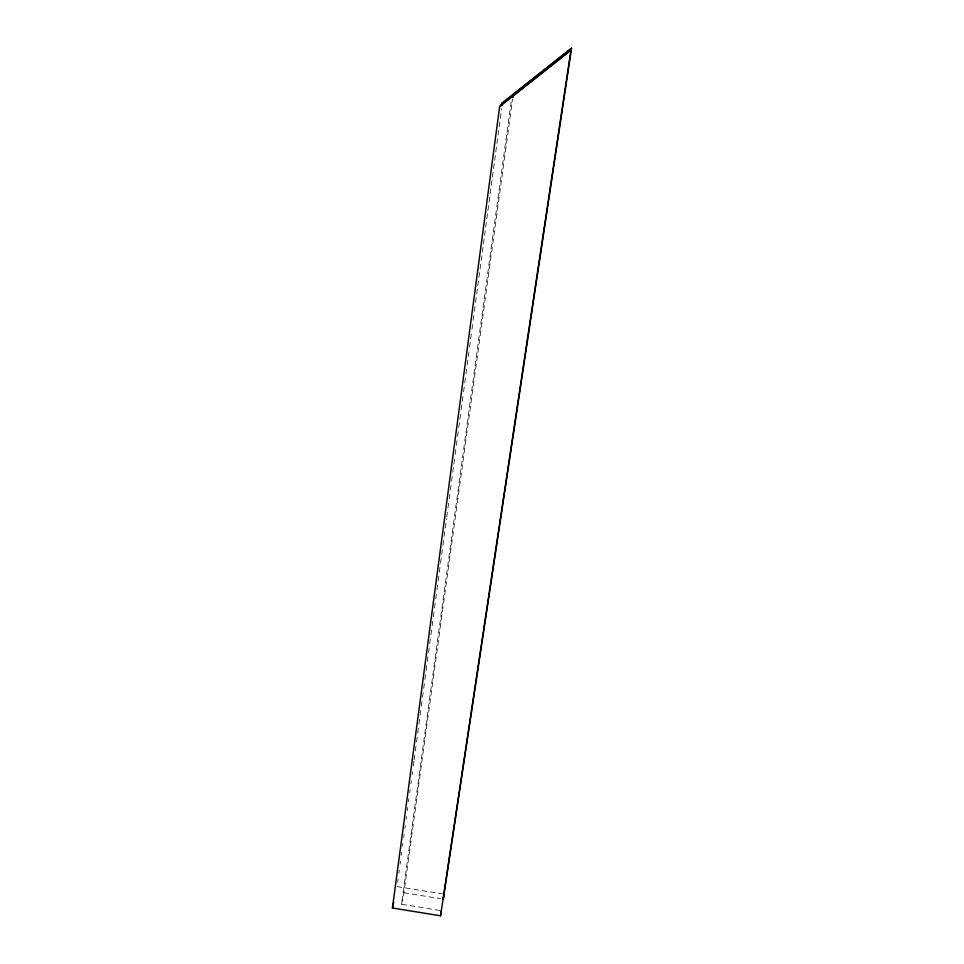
<?xml version="1.0" encoding="UTF-8"?>
<svg xmlns="http://www.w3.org/2000/svg" width="964" height="964" viewBox="0 0 964 964"><rect width="100%" height="100%" fill="white"/><g stroke="black" fill="none" stroke-linecap="round" stroke-linejoin="round"><path stroke-width="0.72" stroke-dasharray="4.82 3.62" d="M397.698 882.12L398.096 879.132M398.891 873.179L399.301 870.191M400.096 864.238L400.494 861.25M401.301 855.285L401.699 852.309M402.494 846.344L402.904 843.367M403.699 837.403L404.097 834.426M404.904 828.462L405.302 825.485M406.097 819.521L406.507 816.544M407.302 810.579L407.7 807.603M408.507 801.638L408.905 798.662M409.712 792.697L410.11 789.721M410.905 783.756L411.303 780.78M412.11 774.815L412.508 771.839M413.315 765.874L413.918 761.403M414.11 759.909L415.11 752.462M415.315 750.968L416.315 743.521M416.52 742.027L417.52 734.58M417.713 733.086L418.713 725.639M418.918 724.145L419.918 716.698M420.123 715.204L421.123 707.757M421.316 706.263L422.316 698.804M422.521 697.321L423.521 689.863M423.726 688.38L424.726 680.921M424.919 679.439L425.919 671.98M426.124 670.498L427.124 663.039M427.329 661.557L428.329 654.098M428.522 652.604L429.534 645.157M429.727 643.663L430.727 636.216M430.932 634.722L431.932 627.275M432.137 625.781L433.137 618.334M433.33 616.84L434.33 609.393M434.535 607.898L435.535 600.452M435.74 598.957L436.74 591.51M436.933 590.016L437.933 582.569M438.138 581.075L439.138 573.628M439.343 572.134L440.343 564.687M440.536 563.193L441.548 555.746M441.741 554.252L442.741 546.793M442.946 545.311L443.946 537.852M444.151 536.37L446.549 518.487M446.754 516.993L447.754 509.546M447.947 508.052L448.947 500.593M449.152 499.111L450.152 491.652M450.357 490.17L451.357 482.711M451.55 481.229L452.55 473.77M452.755 472.288L454.96 455.888M455.153 454.406L456.153 446.947M456.358 445.452L457.358 438.005M457.563 436.511L458.563 429.064M458.768 427.57L460.961 411.182M461.166 409.688L463.371 393.3M463.564 391.806L464.564 384.359M464.769 382.865L465.769 375.418M465.974 373.924L466.974 366.477M467.166 364.982L469.372 348.594M469.576 347.1L471.782 330.7M471.974 329.218L472.975 321.759M473.179 320.277L474.18 312.818M474.384 311.336L475.385 303.877M475.577 302.395L501.605 108.655M439.897 910.438L401.518 904.232L511.474 99.617M401.518 904.232L403.904 892.748L512.595 99.087M397.096 886.591L442.621 893.929M403.904 892.748L440.367 898.641"/><path stroke-width="1.45" d="M441.379 910.679L440.536 915.8L392.444 908.016L499.617 106.751L502.413 102.69L571.556 48.2L443.283 899.111L444.091 894.17M502.015 105.666L502.413 102.69M512.788 97.593L513.197 94.605L571.556 48.2M440.536 915.8L570.977 50.092L511.884 96.641L513.197 94.605M392.444 908.016L393.686 902.304M570.977 50.092L499.617 106.751"/></g></svg>
